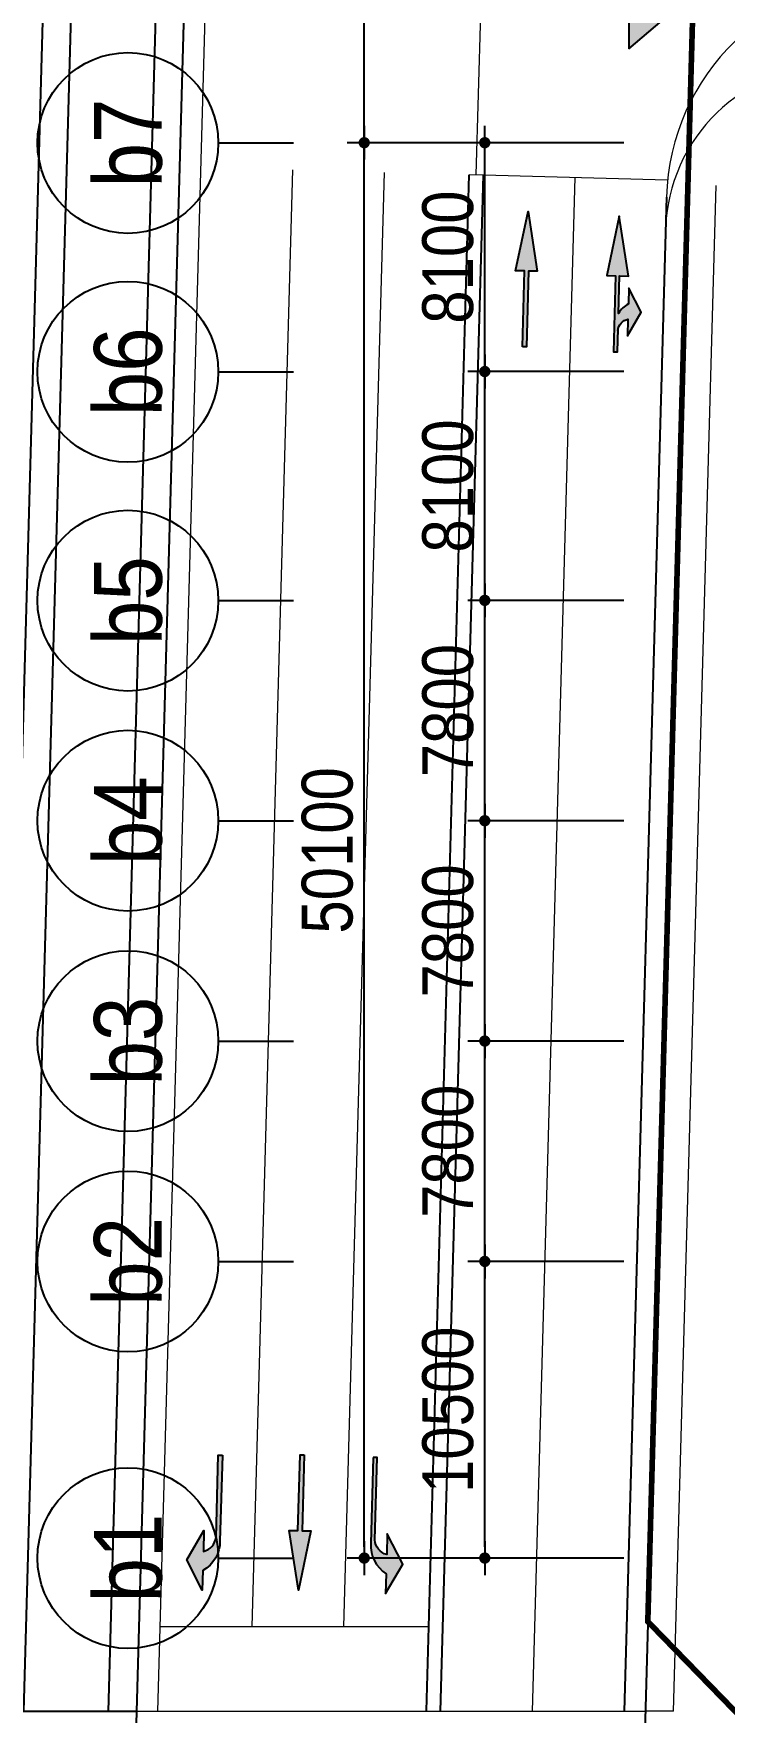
# Model space of a CAD drawing. Header units: millimetres. Extents: x 75184266 to 76346726, y -35850126 to -33679385.
# Drawn here: x 75269839 to 75294296, y -35001126 to -34941699 of the extents above; entities that cross this region are included whole.
import ezdxf
from ezdxf.enums import TextEntityAlignment as Align
from ezdxf.xclip import XClip

# ---------------------------------------------------------------- set-up
doc = ezdxf.new("R2010")
doc.units = ezdxf.units.MM
doc.header["$LTSCALE"] = 50
doc.header["$MEASUREMENT"] = 0
doc.header["$XCLIPFRAME"] = 2
doc.header["$PDMODE"] = 1
doc.header["$PDSIZE"] = -3
for name, pattern in [('PHANTOM2', [1.25, 0.625, -0.125, 0.125, -0.125, 0.125, -0.125]), ('XR-B1$0$XR-지하3층$0$PHANTOM2', [1.25, 0.625, -0.125, 0.125, -0.125, 0.125, -0.125]), ('XR-지하3층$0$ANYANG1', [11.5, 6, -1, 1, -1.5, 1, -1]), ('XR-지하3층$0$L2-2', [2.5, 1, -1.5]), ('XR-지하3층$0$PHANTOM2', [1.25, 0.625, -0.125, 0.125, -0.125, 0.125, -0.125])]:
    doc.linetypes.add(name, pattern=pattern)
doc.layers.get('0').update_dxf_attribs({"linetype": 'CONTINUOUS'})
doc.layers.get('Defpoints').update_dxf_attribs({"color": 51, "linetype": 'CONTINUOUS'})
for name, color, linetype in [('XR-B1$0$XR-지하3층$0$-L-land1', 6, 'CONTINUOUS'), ('XR-지하3층$0$-L-land1', 6, 'CONTINUOUS'), ('XR-지하3층$0$-노면표시', 1, 'CONTINUOUS'), ('XR-지하3층$0$0-현시박스', 7, 'CONTINUOUS'), ('XR-지하3층$0$0중앙선', 1, 'CONTINUOUS'), ('XR-지하3층$0$보도라인', 7, 'CONTINUOUS')]:
    doc.layers.add(name, color=color, linetype=linetype)
for name, color, linetype, lineweight in [('XR-지하3층$0$$-길가장자리선', 7, 'CONTINUOUS', 0), ('XR-지하3층$0$$-정지선', 6, 'CONTINUOUS', 0), ('XR-지하3층$0$$-차로분리', 7, 'CONTINUOUS', 0), ('XR-지하3층$0$0_plan', 7, 'CONTINUOUS', 0), ('XR-지하3층$0$RP-횡단보도', 8, 'CONTINUOUS', 0)]:
    doc.layers.add(name, color=color, linetype=linetype, lineweight=lineweight)
doc.layers.add('건축', color=8, linetype='CONTINUOUS', plot=False)
doc.styles.add('XR-지하3층$0$20110829_평면도_면적조정$0$돋움', font='')
doc.styles.add('XR-지하3층$0$돋움', font='', dxfattribs={"width": 0.9})
doc.styles.get('XR-지하3층$0$20110829_평면도_면적조정$0$돋움').set_extended_font_data('Dotum')
doc.styles.get('XR-지하3층$0$돋움').set_extended_font_data('Dotum')
doc.dimstyles.new('XR-지하3층$0$20110829_평면도_면적조정$0$std_style', dxfattribs={"dimscale": 400, "dimtxt": 3, "dimasz": 1, "dimexe": 1.5, "dimexo": 2, "dimgap": 1, "dimtad": 1, "dimtoh": 1, "dimdec": 0, "dimzin": 0, "dimdsep": 46, "dimtxsty": 'XR-지하3층$0$돋움', "dimblk": 'XR-지하3층$0$20110829_평면도_면적조정$0$01420DDOT01', "dimblk1": 'XR-지하3층$0$20110829_평면도_면적조정$0$01420DDOT01', "dimblk2": 'XR-지하3층$0$20110829_평면도_면적조정$0$01420DDOT01', "dimcen": 2.5, "dimdle": 8, "dimclrd": 256, "dimclre": 256, "dimclrt": 256, "dimadec": 0, "dimazin": 0, "dimtfac": 1, "dimtdec": 0, "dimtix": 1, "dimtmove": 2, "dimatfit": 3, "dimldrblk": 'XR-지하3층$0$20110829_평면도_면적조정$0$_ClosedBlank', "dimfxl": 1, "dimtolj": 1, "dimtzin": 0, "dimlwd": -1, "dimlwe": -1, "dimarcsym": 0})

# ---------------------------------------------------------------- blocks, each defined once
blk = doc.blocks.new('XR-지하3층$0$20110829_평면도_면적조정$0$01420DDOT01')
blk.add_line((-1.5, 0), (1.5, 0))
at = {"const_width": 0.5}
blk.add_lwpolyline([(-0.25, 0, 1), (0.25, 0, 1)], format="xyb", close=True, dxfattribs=at)
blk = doc.blocks.new('*D254')
at = {"layer": 'Defpoints', "color": 0, "transparency": 16777216}
for p in [(75285812.19376442, -34985161.79008897), (75291538.98042393, -34985161.79008897, -2.355740948e-07), (75291538.98048605, -34995661.86689951, -2.355740948e-07)]:
    blk.add_point(p, dxfattribs=at)
at = {"layer": '건축'}
for p, q in [((75290738.98042393, -34985161.79008897), (75285212.19376442, -34985161.79008897)), ((75285812.19376442, -34995261.86689951), (75285812.19376442, -34985561.79008897)), ((75290738.98048605, -34995661.86689951), (75285212.19376442, -34995661.86689951))]:
    blk.add_line(p, q, dxfattribs=at)
at = {"layer": '건축', "xscale": 400, "yscale": 400, "zscale": 400}
for p, rotation in [((75285812.19376442, -34985161.79008897), 90), ((75285812.19376442, -34995661.86689951), 270)]:
    blk.add_blockref('XR-지하3층$0$20110829_평면도_면적조정$0$01420DDOT01', p, dxfattribs=dict(at, rotation=rotation))
at = {"layer": '건축', "insert": (75284510.97259754, -34990411.82849423), "char_height": 1800, "attachment_point": 5, "rotation": 90, "style": 'XR-지하3층$0$돋움'}
blk.add_mtext('\\A1;10500', dxfattribs=at)
blk = doc.blocks.new('XR-지하3층$0$20110829_평면도_면적조정$0$_ClosedBlank')
at = {"color": 0, "linetype": 'ByBlock', "lineweight": -2}
for p, q in [((-1, 0.1666666666666666), (0, 0)), ((-1, 0.1666666666666666), (-1, -0.1666666666666666)), ((0, 0), (-1, -0.1666666666666666))]:
    blk.add_line(p, q, dxfattribs=at)
blk = doc.blocks.new('*D255')
at = {"layer": 'Defpoints', "color": 0, "transparency": 16777216}
for p in [(75281545.52609628, -34945561.7900889), (75291538.98018964, -34945561.7900889, -2.355740948e-07), (75291538.98048605, -34995661.86689951, -2.355740948e-07)]:
    blk.add_point(p, dxfattribs=at)
at = {"layer": '건축'}
for p, q in [((75290738.98018964, -34945561.7900889), (75280945.52609628, -34945561.7900889)), ((75281545.52609628, -34995261.86689951), (75281545.52609628, -34945961.7900889)), ((75290738.98048605, -34995661.86689951), (75280945.52609628, -34995661.86689951))]:
    blk.add_line(p, q, dxfattribs=at)
at = {"layer": '건축', "xscale": 400, "yscale": 400, "zscale": 400}
for p, rotation in [((75281545.52609628, -34945561.7900889), 90), ((75281545.52609628, -34995661.86689951), 270)]:
    blk.add_blockref('XR-지하3층$0$20110829_평면도_면적조정$0$01420DDOT01', p, dxfattribs=dict(at, rotation=rotation))
at = {"layer": '건축', "insert": (75280244.3049294, -34970611.8284942), "char_height": 1800, "attachment_point": 5, "rotation": 90, "style": 'XR-지하3층$0$돋움'}
blk.add_mtext('\\A1;50100', dxfattribs=at)
blk = doc.blocks.new('*D272')
at = {"layer": 'Defpoints', "color": 0, "transparency": 16777216}
for p in [(75285812.19369993, -34977361.79008896), (75291538.98037776, -34977361.79008896, -2.355740948e-07), (75291538.98042393, -34985161.79008897, -2.355740948e-07)]:
    blk.add_point(p, dxfattribs=at)
at = {"layer": '건축'}
for p, q in [((75290738.98037776, -34977361.79008896), (75285212.19369993, -34977361.79008896)), ((75285812.19369993, -34984761.79008897), (75285812.19369993, -34977761.79008896)), ((75290738.98042393, -34985161.79008897), (75285212.19369993, -34985161.79008897))]:
    blk.add_line(p, q, dxfattribs=at)
at = {"layer": '건축', "xscale": 400, "yscale": 400, "zscale": 400}
for p, rotation in [((75285812.19369993, -34977361.79008896), 90), ((75285812.19369993, -34985161.79008897), 270)]:
    blk.add_blockref('XR-지하3층$0$20110829_평면도_면적조정$0$01420DDOT01', p, dxfattribs=dict(at, rotation=rotation))
at = {"layer": '건축', "insert": (75284510.97253305, -34981261.79008896), "char_height": 1800, "attachment_point": 5, "rotation": 90, "style": 'XR-지하3층$0$돋움'}
blk.add_mtext('\\A1;7800', dxfattribs=at)
blk = doc.blocks.new('*D273')
at = {"layer": 'Defpoints', "color": 0, "transparency": 16777216}
for p in [(75285812.19365975, -34969561.79008894), (75291538.98033163, -34969561.79008894, -2.355740948e-07), (75291538.98037778, -34977361.79008896, -2.355740948e-07)]:
    blk.add_point(p, dxfattribs=at)
at = {"layer": '건축'}
for p, q in [((75290738.98033163, -34969561.79008894), (75285212.19365975, -34969561.79008894)), ((75285812.19365975, -34976961.79008896), (75285812.19365975, -34969961.79008894)), ((75290738.98037778, -34977361.79008896), (75285212.19365975, -34977361.79008896))]:
    blk.add_line(p, q, dxfattribs=at)
at = {"layer": '건축', "xscale": 400, "yscale": 400, "zscale": 400}
for p, rotation in [((75285812.19365975, -34969561.79008894), 90), ((75285812.19365975, -34977361.79008896), 270)]:
    blk.add_blockref('XR-지하3층$0$20110829_평면도_면적조정$0$01420DDOT01', p, dxfattribs=dict(at, rotation=rotation))
at = {"layer": '건축', "insert": (75284510.97249287, -34973461.79008894), "char_height": 1800, "attachment_point": 5, "rotation": 90, "style": 'XR-지하3층$0$돋움'}
blk.add_mtext('\\A1;7800', dxfattribs=at)
blk = doc.blocks.new('*D274')
at = {"layer": 'Defpoints', "color": 0, "transparency": 16777216}
for p in [(75285812.19361183, -34961761.79008893), (75291538.98028548, -34961761.79008893, -2.355740948e-07), (75291538.98033163, -34969561.79008894, -2.355740948e-07)]:
    blk.add_point(p, dxfattribs=at)
at = {"layer": '건축'}
for p, q in [((75290738.98028548, -34961761.79008893), (75285212.19361183, -34961761.79008893)), ((75285812.19361183, -34969161.79008894), (75285812.19361183, -34962161.79008893)), ((75290738.98033163, -34969561.79008894), (75285212.19361183, -34969561.79008894))]:
    blk.add_line(p, q, dxfattribs=at)
at = {"layer": '건축', "xscale": 400, "yscale": 400, "zscale": 400}
for p, rotation in [((75285812.19361183, -34961761.79008893), 90), ((75285812.19361183, -34969561.79008894), 270)]:
    blk.add_blockref('XR-지하3층$0$20110829_평면도_면적조정$0$01420DDOT01', p, dxfattribs=dict(at, rotation=rotation))
at = {"layer": '건축', "insert": (75284510.97244495, -34965661.79008893), "char_height": 1800, "attachment_point": 5, "rotation": 90, "style": 'XR-지하3층$0$돋움'}
blk.add_mtext('\\A1;7800', dxfattribs=at)
blk = doc.blocks.new('*D275')
at = {"layer": 'Defpoints', "color": 0, "transparency": 16777216}
for p in [(75285812.19356391, -34953661.79008891), (75291538.98023754, -34953661.79008891, -2.355740948e-07), (75291538.98028548, -34961761.79008894, -2.355740948e-07)]:
    blk.add_point(p, dxfattribs=at)
at = {"layer": '건축'}
for p, q in [((75290738.98023754, -34953661.79008891), (75285212.19356391, -34953661.79008891)), ((75285812.19356391, -34961361.79008894), (75285812.19356391, -34954061.79008891)), ((75290738.98028548, -34961761.79008894), (75285212.19356391, -34961761.79008894))]:
    blk.add_line(p, q, dxfattribs=at)
at = {"layer": '건축', "xscale": 400, "yscale": 400, "zscale": 400}
for p, rotation in [((75285812.19356391, -34953661.79008891), 90), ((75285812.19356391, -34961761.79008894), 270)]:
    blk.add_blockref('XR-지하3층$0$20110829_평면도_면적조정$0$01420DDOT01', p, dxfattribs=dict(at, rotation=rotation))
at = {"layer": '건축', "insert": (75284510.97239703, -34957711.79008891), "char_height": 1800, "attachment_point": 5, "rotation": 90, "style": 'XR-지하3층$0$돋움'}
blk.add_mtext('\\A1;8100', dxfattribs=at)
blk = doc.blocks.new('*D276')
at = {"layer": 'Defpoints', "color": 0, "transparency": 16777216}
for p in [(75285812.19351599, -34945561.7900889), (75291538.98018964, -34945561.7900889, -2.355740948e-07), (75291538.98023757, -34953661.79008891, -2.355740948e-07)]:
    blk.add_point(p, dxfattribs=at)
at = {"layer": '건축'}
for p, q in [((75290738.98018964, -34945561.7900889), (75285212.19351599, -34945561.7900889)), ((75285812.19351599, -34953261.79008891), (75285812.19351599, -34945961.7900889)), ((75290738.98023757, -34953661.79008891), (75285212.19351599, -34953661.79008891))]:
    blk.add_line(p, q, dxfattribs=at)
at = {"layer": '건축', "xscale": 400, "yscale": 400, "zscale": 400}
for p, rotation in [((75285812.19351599, -34945561.7900889), 90), ((75285812.19351599, -34953661.79008891), 270)]:
    blk.add_blockref('XR-지하3층$0$20110829_평면도_면적조정$0$01420DDOT01', p, dxfattribs=dict(at, rotation=rotation))
at = {"layer": '건축', "insert": (75284510.9723491, -34949611.7900889), "char_height": 1800, "attachment_point": 5, "rotation": 90, "style": 'XR-지하3층$0$돋움'}
blk.add_mtext('\\A1;8100', dxfattribs=at)
blk = doc.blocks.new('*D287')
at = {"layer": 'Defpoints', "color": 0, "transparency": 16777216}
for p in [(75281545.52579989, -34913961.79008886), (75291538.98000269, -34913961.79008886, -2.355740948e-07), (75291538.98018965, -34945561.79008889, -2.355740948e-07)]:
    blk.add_point(p, dxfattribs=at)
at = {"layer": '건축'}
for p, q in [((75290738.98000269, -34913961.79008886), (75280945.52579989, -34913961.79008886)), ((75281545.52579989, -34945161.79008889), (75281545.52579989, -34914361.79008886)), ((75290738.98018965, -34945561.79008889), (75280945.52579989, -34945561.79008889))]:
    blk.add_line(p, q, dxfattribs=at)
at = {"layer": '건축', "xscale": 400, "yscale": 400, "zscale": 400}
for p, rotation in [((75281545.52579989, -34913961.79008886), 90), ((75281545.52579989, -34945561.79008889), 270)]:
    blk.add_blockref('XR-지하3층$0$20110829_평면도_면적조정$0$01420DDOT01', p, dxfattribs=dict(at, rotation=rotation))
at = {"layer": '건축', "insert": (75280244.304633, -34929761.79008887), "char_height": 1800, "attachment_point": 5, "rotation": 90, "style": 'XR-지하3층$0$돋움'}
blk.add_mtext('\\A1;31600', dxfattribs=at)
blk = doc.blocks.new('11111111')
at = {"layer": 'XR-B1$0$XR-지하3층$0$-L-land1', "color": 1, "linetype": 'XR-B1$0$XR-지하3층$0$PHANTOM2', "ltscale": 200, "true_color": 0xfb0404}
blk.add_lwpolyline([(77063561.88701761, -34333154.74310458), (77066586.912262, -34318154.71196312), (77066648.8733186, -34281009.31064907), (77069707.25992092, -34246009.27940077), (77069739.14662687, -34226893.53899501), (76980173.06058429, -34220244.05938804), (76854435.09474434, -34210909.1417132, -0.1151175517204741), (76806436.81857689, -34235823.70612603), (76800087.87281223, -34243549.68669841), (76796570.68292674, -34369509.72894417), (76803542.41830711, -34376678.78007863), (76934489.10874943, -34376677.43207789), (76959481.1305543, -34372677.17480049), (76989487.46666668, -34372676.86590682), (77004494.21153201, -34373676.7114222), (77052896.58925536, -34373675.43290749), (77063511.97362089, -34363077.62111759)], format="xyb", close=True, dxfattribs=at)
blk = doc.blocks.new('XR-지하3층$0$A$C0CEE15A2')
at = {"layer": 'XR-지하3층$0$-노면표시'}
blk.add_hatch(color=0, dxfattribs=at).paths.add_polyline_path([(0.3899994678722578, -1.295120455e-07), (0.3899994676976348, 3.359999870473982), (-5.321999197e-07, 3.359999870444879), (0.4799994676650388, 5.99999987037154), (0.9599994677046196, 3.359999870386673), (0.5699994677488576, 3.359999870473982), (0.5699994678652729, -1.295120455e-07)])
at = {"layer": 'XR-지하3층$0$-노면표시', "color": 0}
blk.add_lwpolyline([(0.3899994678722578, -1.295120455e-07), (0.3899994676976348, 3.359999870473982), (-5.321999197e-07, 3.359999870444879), (0.4799994676650388, 5.99999987037154), (0.9599994677046196, 3.359999870386673), (0.5699994677488576, 3.359999870473982), (0.5699994678652729, -1.295120455e-07)], close=True, dxfattribs=at)
blk = doc.blocks.new('XR-지하3층$0$A$C231254E6')
at = {"layer": 'XR-지하3층$0$-노면표시'}
blk.add_hatch(color=0, dxfattribs=at).paths.add_polyline_path([(0.4799995076064078, 5.999999783933162), (-4.923749658e-07, 3.359999783860985), (0.3899995075807964, 3.359999783831881), (0.3899995075225888, -2.160668373e-07), (0.5699995075738116, -2.160959411e-07), (0.5699995075738116, 1.015383997079168, -0.2881628616647063), (0.9929320604460372, 1.455650666553992), (0.9929320604460371, 0.7199997840798461), (1.568932060505176, 1.775999784003943), (0.9929320605042447, 2.831999784219078), (0.9929320605042447, 2.136578198929782, 0.12865857436512), (0.5699995075738116, 1.698571431916206), (0.5699995075738116, 3.359999783919192), (0.9599995075877816, 3.359999783744568)])
at = {"layer": 'XR-지하3층$0$-노면표시', "color": 0}
blk.add_lwpolyline([(0.5602918589174806, 0.9493663205939809, -0.319952499279147), (0.9929320604460372, 1.455650666553992), (0.9929320604460372, 0.719999784079846), (1.568932060505176, 1.775999784003943), (0.9929320605042447, 2.831999784219078), (0.9929320605042447, 2.136578198929782, 0.1286585743651202), (0.5699995075738116, 1.698571431916206), (0.5699995075738116, 3.359999783919192), (0.9599995075877814, 3.359999783744568), (0.4799995076064079, 5.999999783933163), (-4.923749657e-07, 3.359999783860985), (0.3899995075807965, 3.359999783831881), (0.3899995075225888, -2.160668373e-07), (0.5699995075738116, -2.160959411e-07), (0.5699995075738116, 1.015383997000752)], format="xyb", dxfattribs=at)
blk = doc.blocks.new('XR-지하3층$0$A$C33D12ECD')
at = {"layer": 'XR-지하3층$0$-노면표시'}
h = blk.add_hatch(color=0, dxfattribs=at)
edge = h.paths.add_edge_path()
edge.add_line((-2.087945177e-07, -6.79865479e-08), (-2.09260179e-07, 3.803094377566593))
edge.add_arc((1.502735466064706, 3.846708279363833), 1.503368445300125, 121.34045414731781, 181.662428903417, ccw=False)
edge.add_line((0.7208000427890511, 5.130722950678316), (0.7208000427890511, 5.999999932013452))
edge.add_line((0.7208000427890511, 5.999999932013452), (1.44080004276111, 4.67999993203557))
edge.add_line((1.44080004276111, 4.67999993203557), (0.7208000427890511, 3.359999931999481))
edge.add_line((0.7208000427890511, 3.359999931999481), (0.7208000427890511, 4.279563535179477))
edge.add_arc((0.8942707063816375, 3.583830494942941), 0.7170331473537509, 104.0003825609217, 174.9691937768473)
edge.add_line((0.1799997907910438, 3.646708102605771), (0.1799997912567051, -6.792834028601646e-08))
edge.add_line((0.1799997912567051, -6.79283403e-08), (-2.087945177031703e-07, -6.79865479e-08))
at = {"layer": 'XR-지하3층$0$-노면표시', "color": 0}
blk.add_lwpolyline([(-2.087945177e-07, -6.79865479e-08), (-2.09260179e-07, 3.803094377566593, -0.2694555061927728), (0.7208000427890511, 5.130722950678316), (0.7208000427890511, 5.999999932013452), (1.44080004276111, 4.67999993203557), (0.7208000427890511, 3.359999931999481), (0.7208000427890511, 4.279563535179477, 0.319952499279147), (0.1799997907910438, 3.646708102605771), (0.1799997912567051, -6.79283403e-08)], format="xyb", close=True, dxfattribs=at)
blk = doc.blocks.new('XR-지하3층$0$A$C723B38EE')
at = {"layer": 'XR-지하3층$0$$-길가장자리선', "color": 8}
blk.add_lwpolyline([(158.3657271161936, 186.6705621869769), (161.9725799737207, 315.9186574233609)], dxfattribs=at)
for centre, radius, start in [((184.3647361804178, 240.0443191265221), 8.000000000005475, 90), ((182.3333924391627, 238.9490473877013), 6, 89.9879929742087)]:
    blk.add_arc(centre, radius, start, 178.4014941864779, dxfattribs=at)
at = {"layer": 'XR-지하3층$0$$-정지선', "color": 8}
for p, q in [((169.8870954887243, 241.0478262661418), (169.3872900671849, 241.0617740509115)), ((176.407032939649, 240.8658780911792), (169.8870954887243, 241.0478262661418)), ((158.4494464674499, 189.6705644411049), (167.9531520370365, 189.6708202083609))]:
    blk.add_line(p, q, dxfattribs=at)
at = {"layer": 'XR-지하3층$0$$-차로분리', "color": 8, "linetype": 'XR-지하3층$0$L2-2', "ltscale": 30}
blk.add_line((169.6371927779692, 241.0548001585266), (169.7964999352116, 246.7634185703646), dxfattribs=at)
at = {"layer": 'XR-지하3층$0$$-차로분리', "color": 8, "linetype": 'XR-지하3층$0$L2-2', "ltscale": 80, "flags": 128}
for points in [[(161.7007141624199, 189.6706519404324), (163.13972229918, 241.2361213604818)], [(164.9519818570988, 189.6707394397599), (166.3884575386619, 241.1454607595224)], [(171.6208954103058, 186.6709189150278), (173.135830728017, 240.9571656651606)]]:
    blk.add_lwpolyline(points, dxfattribs=at)
at = {"layer": 'XR-지하3층$0$-L-land1', "color": 1, "linetype": 'XR-지하3층$0$PHANTOM2', "ltscale": 200, "true_color": 0xfb0404}
blk.add_lwpolyline([(442.6997332831525, 226.2024750476776), (445.7247585275326, 241.20250618914), (445.786719584139, 278.3479075031792), (448.8451061864616, 313.347938751489), (448.8769928924156, 332.4636791572484), (359.3109068498307, 339.1131587642158), (233.572941009872, 348.4480764390536, -0.1151175517204741), (185.5746648424247, 323.5335120262316), (179.22571907776, 315.807531453851), (175.7085291922849, 189.8474892080848), (182.6802645726566, 182.6784380736208), (313.6269550149736, 182.6797860743609), (338.6189768198383, 186.680043351771), (368.6253129322285, 186.6803522454356), (383.6320577975566, 185.680506730052), (432.034435520909, 185.6817852447639), (442.6498198864282, 196.2795970346633)], format="xyb", close=True, dxfattribs=at)
at = {"layer": 'XR-지하3층$0$0-현시박스', "color": 8}
for points in [[(177.1646773425018, 241.9960761452021), (175.599708419104, 185.9503242472128)], [(176.3661174209992, 240.2674836826118), (174.8695397393894, 186.6710063437276)]]:
    blk.add_lwpolyline(points, dxfattribs=at)
at = {"layer": 'XR-지하3층$0$0_plan', "color": 8}
for points in [[(176.6228454423399, 186.6710535294187), (178.1301619077858, 240.6842860539473)], [(176.6228454423399, 186.6710535294187), (175.6224553823995, 186.6710266064765)]]:
    blk.add_lwpolyline(points, dxfattribs=at)
at = {"layer": 'XR-지하3층$0$0중앙선', "color": 8}
for p, q in [((167.8698222941748, 186.6847792004701), (169.3872900671849, 241.0617740509115)), ((168.3696277156996, 186.6708314157003), (169.8870954887388, 241.0478262661491))]:
    blk.add_line(p, q, dxfattribs=at)
at = {"layer": 'XR-지하3층$0$RP-횡단보도', "color": 253}
blk.add_line((157.5334749765024, 186.6705397890691), (175.6224553823995, 186.6710266064765), dxfattribs=at)
at = {"layer": 'XR-지하3층$0$보도라인', "color": 8}
for points in [[(157.5797359500138, 185.3913163199831), (161.3287141549517, 319.7323363709074)], [(152.6134877158329, 186.6705307940865), (156.1657641618366, 313.962932947652)], [(153.6138772490376, 186.6705388459157), (157.1653750045516, 313.935037378149)], [(156.6150458491611, 186.6705630014548), (160.1642075333075, 313.8513506696472)], [(152.6134877158329, 186.6705307940865), (157.6154353820311, 186.6705710533205)]]:
    blk.add_lwpolyline(points, dxfattribs=at)
at = {"layer": 'XR-지하3층$0$-노면표시', "color": 8}
for name, p, xscale, yscale, zscale, rotation in [('XR-지하3층$0$A$C0CEE15A2', (170.9546660253399, 234.9776222618311), 0.7999904672359742, 0.7999904672359742, 0.7999904672359742, 358.4014942388453), ('XR-지하3층$0$A$C231254E6', (174.1793771022639, 234.8057519307258), 0.7999904672154045, 0.7999904672154045, 0.7999904672154045, 358.4014942377843), ('XR-지하3층$0$A$C33D12ECD', (160.6477074936556, 195.738593095346), 0.7999904672359702, 0.7999904672359702, 0.7999904672359702, 178.4014942328577), ('XR-지하3층$0$A$C0CEE15A2', (163.8552333436237, 195.7412038604743), 0.7999904672359737, 0.7999904672359737, 0.7999904672359737, 178.4014942388451), ('XR-지하3층$0$A$C33D12ECD', (165.9843896785605, 195.6553941092352), -0.7999904672359737, 0.7999904672359737, 0.7999904672359744, 178.4014942504556)]:
    blk.add_blockref(name, p, dxfattribs=dict(at, xscale=xscale, yscale=yscale, zscale=zscale, rotation=rotation))

msp = doc.modelspace()

# ---------------------------------------------------------------- hatches: boundary and pattern name
at = {"layer": '건축', "ltscale": 1000}
h = msp.add_hatch(color=256, dxfattribs=at)
h.dxf.hatch_style = 1
h.paths.add_polyline_path([(75290911.53194444, -34942241.78516896), (75292089.89080161, -34941230.23719248), (75290911.53194444, -34940218.68921597)])

# ---------------------------------------------------------------- linework, layer by layer
at = {"layer": '건축'}
for p, q in [((75276378.85941738, -34945571.23375884), (75279045.52608404, -34945571.23374305)), ((75276378.8594653, -34953671.24239254), (75279045.52613196, -34953671.24237674)), ((75276378.85951322, -34961771.23807564), (75279045.52617988, -34961771.23805985)), ((75276378.86006004, -34969561.76996388), (75279045.5267267, -34969561.76994808)), ((75276378.8605932, -34977361.76996389), (75279045.52725986, -34977361.7699481)), ((75276378.859069, -34985161.76996392), (75279045.52573566, -34985161.76994812)), ((75276378.85971373, -34995661.86698924), (75279045.52638039, -34995661.86697344))]:
    msp.add_line(p, q, dxfattribs=at)
at = {"layer": '건축', "linetype": 'PHANTOM2', "ltscale": 50, "const_width": 200}
msp.add_lwpolyline([(75558574.99327564, -34961553.73046778), (75561600.01852003, -34946553.69932632), (75561661.97957663, -34909408.29801228), (75564720.36617896, -34874408.26676397), (75564752.25288491, -34855292.52635821), (75475186.16684233, -34848643.04675125), (75349448.20100236, -34839308.12907641, -0.1151175517204741), (75301449.92483492, -34864222.69348923), (75295100.97907025, -34871948.67406161), (75291583.78918478, -34997908.71630737), (75298555.52456515, -35005077.76744184), (75429502.21500747, -35005076.4194411), (75454494.23681232, -35001076.16216369), (75484500.57292472, -35001075.85327002), (75499507.31779005, -35002075.69878541), (75547909.6955134, -35002074.4202707), (75558525.07987893, -34991476.6084808)], format="xyb", close=True, dxfattribs=at)
at = {"layer": '건축', "linetype": 'XR-지하3층$0$ANYANG1'}
msp.add_lwpolyline([(75558574.99327579, -34961553.73041229), (75561600.01852004, -34946553.69927083), (75561661.97957666, -34909408.29795679), (75564720.36617897, -34874408.26670849), (75564752.25288495, -34855292.52630273), (75475186.16684236, -34848643.04669575), (75349448.2010025, -34839308.12902091, -0.1151175517204741), (75301449.92483494, -34864222.69343373), (75295100.97907029, -34871948.67400612), (75291583.78918482, -34997908.71625188), (75298555.5245653, -35005077.76738634), (75429502.21500748, -35005076.41938562), (75454494.23681235, -35001076.16210819), (75484500.57292485, -35001075.85321454), (75499507.31779018, -35002075.69872991), (75547909.69551352, -35002074.42021521), (75558525.07987894, -34991476.60842531)], format="xyb", close=True, dxfattribs=at)
at = {"layer": '건축', "ltscale": 1000}
msp.add_lwpolyline([(75290911.53194444, -34942241.78516896), (75292089.89080161, -34941230.23719248), (75292089.89080161, -34941230.23719248), (75290911.53194444, -34940218.68921597)], close=True, dxfattribs=at)
at = {"layer": '건축'}
for centre in [(75273178.85941736, -34945571.23377777), (75273178.85946529, -34953671.24241146), (75273178.85951321, -34961771.23809457), (75273178.86006002, -34969561.7699828), (75273178.86059318, -34977361.76998281), (75273178.85906899, -34985161.76998284), (75273178.85971372, -34995661.86700816)]:
    msp.add_circle(centre, 3200, dxfattribs=at)

# ---------------------------------------------------------------- block references
at = {"layer": '건축', "ltscale": 0.5}
ref = msp.add_blockref('XR-지하3층$0$A$C723B38EE', (75115875.25999251, -35187756.20551546), dxfattribs=dict(at, xscale=999.9999999999998, yscale=999.9999999999998, zscale=999.9999999999998))
XClip(ref).set_block_clipping_path([(137.77984422676673, 119.99583575721772), (497.85118767648237, 396.6664658142836)])
at = {"layer": '건축'}
msp.add_blockref('11111111', (-1504986.893741921, -628398.9873077199), dxfattribs=at)

# ---------------------------------------------------------------- texts
at = {"layer": '건축', "style": 'XR-지하3층$0$20110829_평면도_면적조정$0$돋움', "width": 0.9}
for s, p in [('b7', (75273178.85941736, -34945571.23377777)), ('b6', (75273178.85946529, -34953671.24241146)), ('b5', (75273178.85951321, -34961771.23809457)), ('b4', (75273178.86006002, -34969561.7699828)), ('b3', (75273178.86059318, -34977361.76998281)), ('b2', (75273178.85906899, -34985161.76998284)), ('b1', (75273178.85971372, -34995661.86700816))]:
    msp.add_text(s, height=2400, rotation=90, dxfattribs=at).set_placement(p, align=Align.MIDDLE_CENTER)

# ---------------------------------------------------------------- dimensions: what is measured, and where the dimension line sits
at = {"layer": '건축'}
for base, p1, p2, picture, middle in [((75281545.52579989, -34913961.79008886), (75291538.98018965, -34945561.79008889, -2.355740948e-07), (75291538.98000269, -34913961.79008886, -2.355740948e-07), '*D287', (75280244.304633, -34929761.79008887)), ((75281545.52609628, -34945561.7900889), (75291538.98048605, -34995661.86689951, -2.355740948e-07), (75291538.98018964, -34945561.7900889, -2.355740948e-07), '*D255', (75280244.3049294, -34970611.8284942)), ((75285812.19351599, -34945561.7900889), (75291538.98023757, -34953661.79008891, -2.355740948e-07), (75291538.98018964, -34945561.7900889, -2.355740948e-07), '*D276', (75284510.9723491, -34949611.7900889)), ((75285812.19356391, -34953661.79008891), (75291538.98028548, -34961761.79008894, -2.355740948e-07), (75291538.98023754, -34953661.79008891, -2.355740948e-07), '*D275', (75284510.97239703, -34957711.79008891)), ((75285812.19361183, -34961761.79008893), (75291538.98033163, -34969561.79008894, -2.355740948e-07), (75291538.98028548, -34961761.79008893, -2.355740948e-07), '*D274', (75284510.97244495, -34965661.79008893)), ((75285812.19365975, -34969561.79008894), (75291538.98037778, -34977361.79008896, -2.355740948e-07), (75291538.98033163, -34969561.79008894, -2.355740948e-07), '*D273', (75284510.97249287, -34973461.79008894)), ((75285812.19369993, -34977361.79008896), (75291538.98042393, -34985161.79008897, -2.355740948e-07), (75291538.98037776, -34977361.79008896, -2.355740948e-07), '*D272', (75284510.97253305, -34981261.79008896)), ((75285812.19376442, -34985161.79008897), (75291538.98048605, -34995661.86689951, -2.355740948e-07), (75291538.98042393, -34985161.79008897, -2.355740948e-07), '*D254', (75284510.97259754, -34990411.82849423))]:
    dim = msp.add_linear_dim(base=base, p1=p1, p2=p2, angle=90, dimstyle='XR-지하3층$0$20110829_평면도_면적조정$0$std_style', override={"dimtxt": 4.5}, dxfattribs=at)
    dim.commit()
    dim.dimension.update_dxf_attribs({"geometry": picture, "text_midpoint": middle})

doc.saveas('drawing.dxf')
